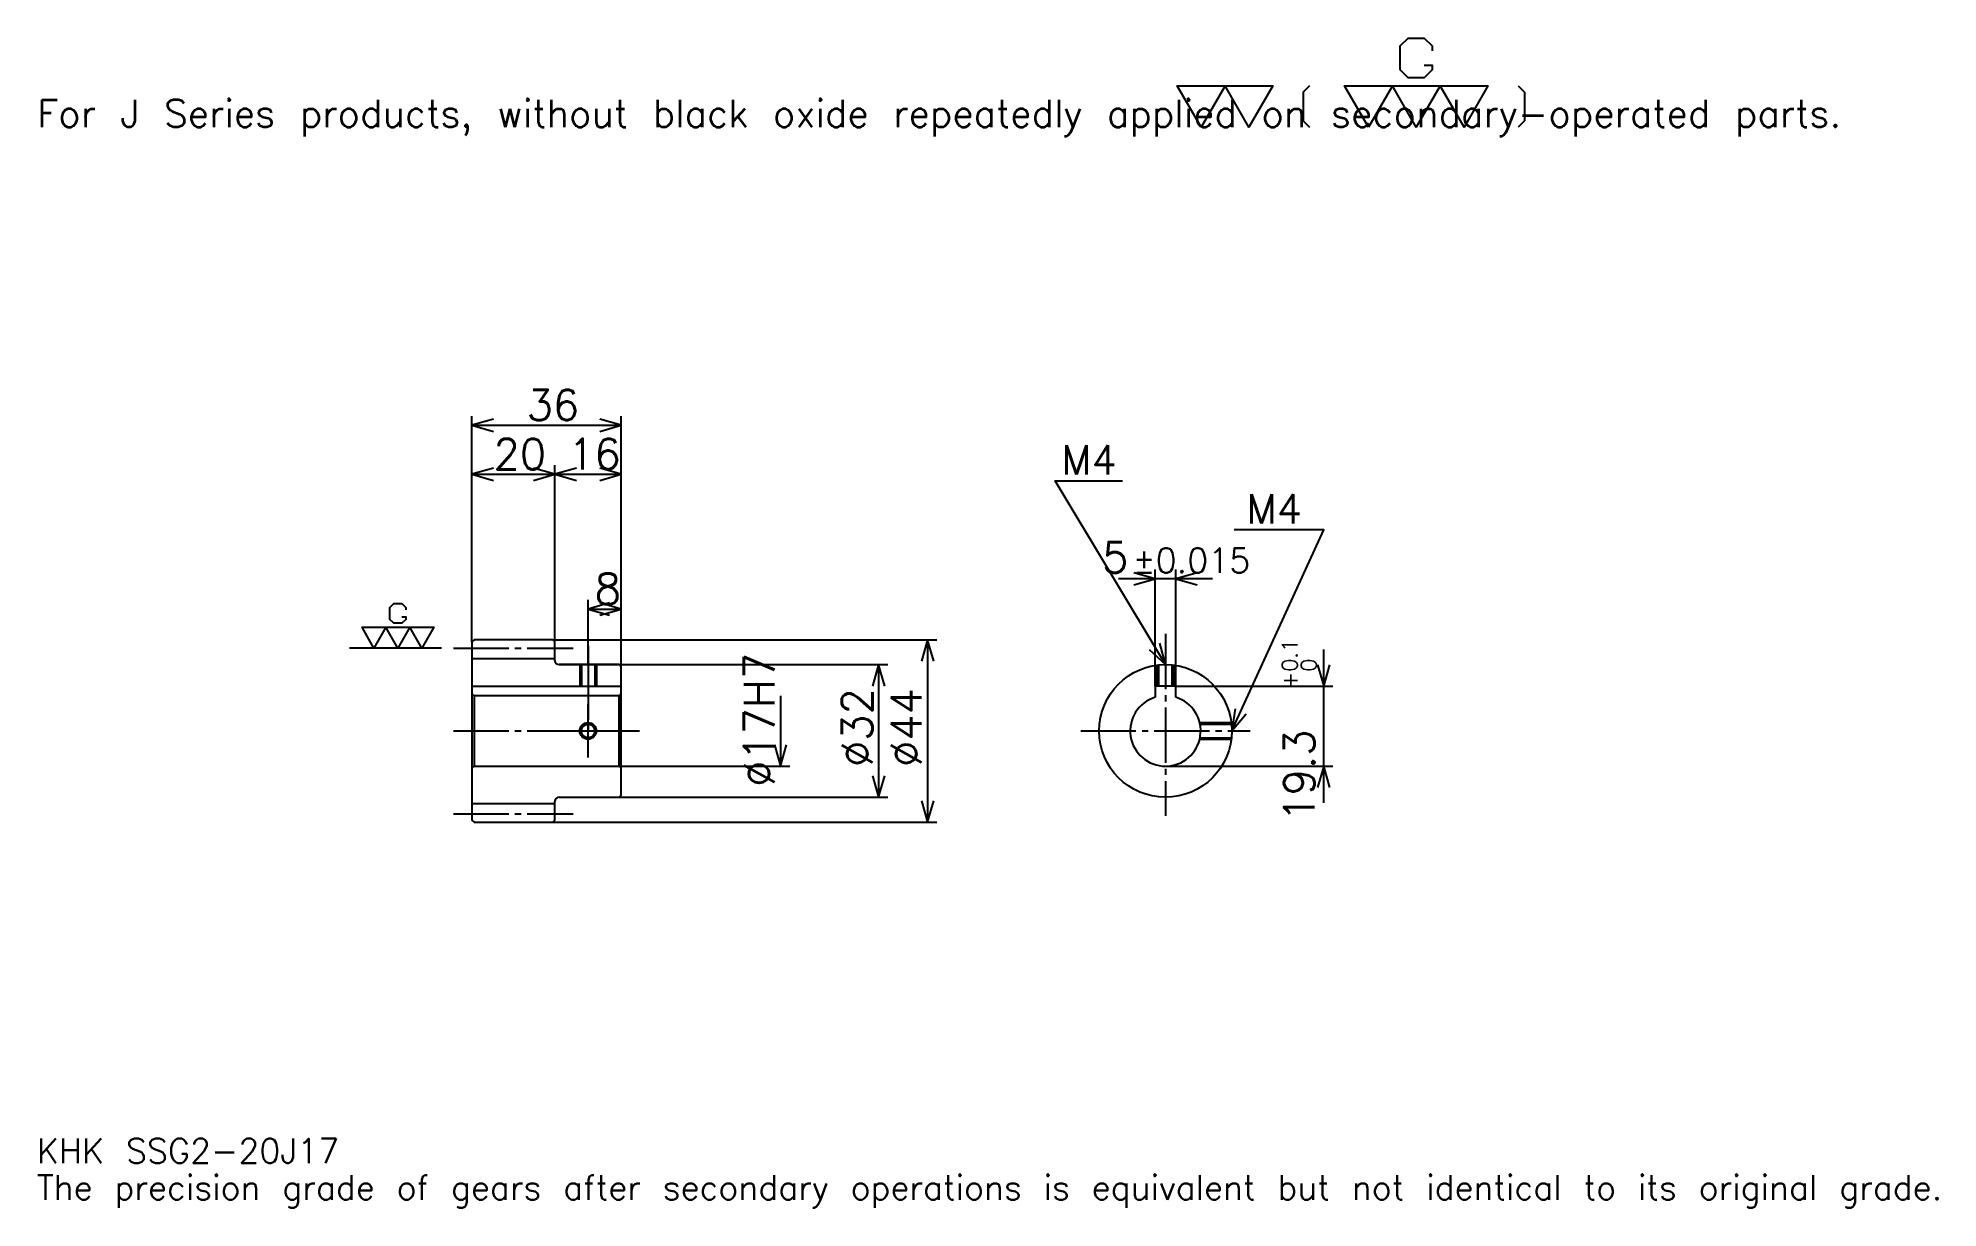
# Model space of a CAD drawing. Extents: x 15 to 473, y 5 to 288.
import ezdxf

# ---------------------------------------------------------------- set-up
doc = ezdxf.new("R2010")
doc.units = 0
doc.linetypes.add('DASHDOT', pattern=[17.739131, 13.304348, -1.478261, 1.478261, -1.478261])
doc.layers.get('0').update_dxf_attribs({"linetype": 'CONTINUOUS'})
doc.layers.add('DASHDOT', color=6, linetype='DASHDOT')
doc.styles.add('KANJI', font='TXT', dxfattribs={"bigfont": 'BIGFONT'})

msp = doc.modelspace()

# ---------------------------------------------------------------- linework, layer by layer
at = {"color": 5}
for p, q in [((119.739136, 142.478256), (119.739136, 196.434784)), ((119.739136, 194.217392), (155.739136, 194.217392)), ((155.739136, 142.478256), (155.739136, 196.434784)), ((139.739136, 142.478256), (139.739136, 184.608688)), ((119.739136, 182.391296), (139.739136, 182.391296)), ((139.739136, 182.391296), (155.739136, 182.391296)), ((298.413055, 157.173904), (275.67392, 157.173904)), ((284.543488, 131.278259), (284.543488, 159.391296)), ((289.543488, 131.278259), (289.543488, 159.391296)), ((147.739136, 142.478256), (147.739136, 152.086945)), ((147.739136, 149.869568), (155.739136, 149.869568)), ((119.739136, 141.978256), (119.739136, 142.478256)), ((139.239136, 142.478256), (155.739136, 142.478256)), ((139.739136, 141.978256), (139.739136, 142.478256)), ((147.739136, 136.478256), (147.739136, 142.478256)), ((147.739136, 136.478256), (147.739136, 142.478256)), ((155.739136, 142.478256), (231.869568, 142.478256)), ((155.739136, 135.978256), (155.739136, 142.478256)), ((229.652176, 142.478256), (229.652176, 98.478256)), ((325.217407, 103.108688), (325.217407, 140.147827)), ((140.739136, 136.478256), (155.739136, 136.478256)), ((155.739136, 136.478256), (220.043488, 136.478256)), ((217.826096, 136.478256), (217.826096, 104.478256)), ((194.17392, 128.978256), (194.17392, 111.978256)), ((289.543488, 131.278259), (327.434814, 131.278259)), ((155.739136, 111.978256), (196.391312, 111.978256)), ((287.043488, 111.978256), (327.434814, 111.978256)), ((140.739136, 104.478256), (155.739136, 104.478256)), ((155.739136, 104.478256), (220.043488, 104.478256)), ((139.239136, 98.478256), (155.739136, 98.478256)), ((155.739136, 98.478256), (231.869568, 98.478256))]:
    msp.add_line(p, q, dxfattribs=at)
at = {"color": 7}
msp.add_line((112.347832, 140.478256), (90.17392, 140.478256), dxfattribs=at)
at = {"color": 4}
for p, q in [((119.739136, 137.978256), (139.739136, 137.978256)), ((119.739136, 131.278259), (155.739136, 131.278259)), ((120.239136, 128.978256), (120.239136, 111.978256)), ((155.239136, 128.978256), (155.739136, 129.478256)), ((155.239136, 111.978256), (155.739136, 111.478256)), ((119.739136, 102.978256), (139.739136, 102.978256))]:
    msp.add_line(p, q, dxfattribs=at)
at = {"color": 7}
for points in [[(349.460846, 281.076508), (351.382599, 281.076508), (351.382599, 279.923462), (349.460846, 278.00174), (345.617371, 278.00174), (343.695648, 279.923462), (343.695648, 285.68869), (345.617371, 287.610413), (349.460846, 287.610413), (351.382599, 285.68869), (351.382599, 284.535645)], [(295.652161, 266.086945), (289.886932, 276.079987), (312.947815, 276.079987), (307.182587, 266.086945), (301.417389, 276.079987), (295.652161, 266.086945)], [(321.787811, 276.079987), (320.250427, 274.542603), (320.250427, 267.624329), (321.787811, 266.086945)], [(336.008667, 266.086945), (330.243469, 276.079987), (364.834778, 276.079987), (359.06955, 266.086945), (353.304321, 276.079987), (347.539124, 266.086945), (341.773895, 276.079987), (336.008667, 266.086945)], [(372.13739, 276.079987), (373.674774, 274.542603), (373.674774, 267.624329), (372.13739, 266.086945)], [(102.813049, 147.973038), (103.773918, 147.973038), (103.773918, 147.396515), (102.813049, 146.435654), (100.891312, 146.435654), (99.930443, 147.396515), (99.930443, 150.279129), (100.891312, 151.23999), (102.813049, 151.23999), (103.773918, 150.279129), (103.773918, 149.702606)], [(96.08696, 140.478256), (93.204353, 145.474777), (110.500008, 145.474777), (107.617401, 140.478256), (104.734787, 145.474777), (101.85218, 140.478256), (98.969574, 145.474777), (96.08696, 140.478256)]]:
    msp.add_lwpolyline(points, dxfattribs=at)
at = {"color": 5}
for points in [[(124.913048, 195.695648), (119.739136, 194.217392), (124.913048, 192.739136)], [(150.565216, 192.739136), (155.739136, 194.217392), (150.565216, 195.695648)], [(124.913048, 183.869568), (119.739136, 182.391296), (124.913048, 180.91304)], [(134.565216, 180.91304), (139.739136, 182.391296), (134.565216, 183.869568)], [(144.913055, 183.869568), (139.739136, 182.391296), (144.913055, 180.91304)], [(150.565216, 180.91304), (155.739136, 182.391296), (150.565216, 183.869568)], [(287.043488, 136.478256), (260.434784, 180.82608), (276.695679, 180.82608)], [(303.043488, 120.478256), (325.217407, 169), (303.634766, 169)], [(279.369568, 155.695648), (284.543488, 157.173904), (279.369568, 158.652161)], [(294.717407, 158.652161), (289.543488, 157.173904), (294.717407, 155.695648)], [(152.913055, 151.347824), (147.739136, 149.869568), (152.913055, 148.391296)], [(150.565216, 148.391296), (155.739136, 149.869568), (150.565216, 151.347824)], [(231.130432, 137.304352), (229.652176, 142.478256), (228.17392, 137.304352)], [(283.113953, 140.154297), (287.043488, 136.478256), (285.649109, 141.675415)], [(219.304352, 131.304337), (217.826096, 136.478256), (216.347839, 131.304337)], [(323.739136, 136.452164), (325.217407, 131.278259), (326.695679, 136.452164)], [(303.849487, 125.7985), (303.043488, 120.478256), (306.538513, 124.569641)], [(192.695648, 117.152168), (194.17392, 111.978256), (195.652191, 117.152168)], [(326.695679, 106.804344), (325.217407, 111.978256), (323.739136, 106.804344)], [(216.347839, 109.652168), (217.826096, 104.478256), (219.304352, 109.652168)], [(228.17392, 103.652168), (229.652176, 98.478256), (231.130432, 103.652168)]]:
    msp.add_lwpolyline(points, dxfattribs=at)
at = {"color": 4}
for points in [[(139.739136, 137.478256), (139.739136, 141.978256), (139.239136, 142.478256), (120.239136, 142.478256), (119.739136, 141.978256), (119.739136, 111.478256)], [(140.739136, 104.478256), (155.239136, 104.478256), (155.739136, 104.978256), (155.739136, 135.978256), (155.239136, 136.478256), (140.739136, 136.478256)], [(145.739136, 136.478256), (145.739136, 131.278259)], [(146.119141, 136.478256), (146.119141, 131.278259)], [(149.359131, 136.478256), (149.359131, 131.278259)], [(149.739136, 136.478256), (149.739136, 131.278259)], [(285.043488, 131.278259), (285.043488, 136.352768)], [(285.423492, 131.278259), (285.423492, 136.396027)], [(288.663483, 131.278259), (288.663483, 136.396027)], [(289.043488, 131.278259), (289.043488, 136.352768)], [(119.739136, 111.478256), (120.239136, 111.978256), (155.239136, 111.978256), (155.239136, 128.978256), (120.239136, 128.978256), (119.739136, 129.478256)], [(289.543488, 128.602295), (289.543488, 131.278259), (284.543488, 131.278259), (284.543488, 128.602295)], [(295.30484, 122.478256), (302.917999, 122.478256)], [(295.387695, 122.098259), (302.961243, 122.098259)], [(295.30484, 118.478256), (302.917999, 118.478256)], [(295.387695, 118.858253), (302.961243, 118.858253)], [(119.739136, 111.478256), (119.739136, 98.978256), (120.239136, 98.478256), (139.239136, 98.478256), (139.739136, 98.978256), (139.739136, 103.478256)]]:
    msp.add_lwpolyline(points, dxfattribs=at)
for centre, radius in [((287.043488, 120.478256), 16), ((147.739136, 120.478256), 1.62)]:
    msp.add_circle(centre, radius, dxfattribs=at)
at = {"color": 7}
msp.add_circle((147.739136, 120.478256), 2, dxfattribs=at)
at = {"color": 4}
for centre, radius, start, end in [((140.739136, 137.478256), 1, 180, 270), ((287.043488, 120.478256), 8.5, 107.10463483, 72.89536517), ((140.739136, 103.478256), 1, 90, 180)]:
    msp.add_arc(centre, radius, start, end, dxfattribs=at)
at = {"layer": 'DASHDOT', "color": 7}
for p, q in [((287.043488, 143.869568), (287.043488, 100.043472)), ((115.304352, 140.478256), (144.17392, 140.478256)), ((147.739136, 136.478256), (147.739136, 120.478256)), ((115.304352, 120.478256), (160.17392, 120.478256)), ((266.608704, 120.478256), (307.478271, 120.478256)), ((115.304352, 100.478256), (144.17392, 100.478256))]:
    msp.add_line(p, q, dxfattribs=at)
for points in [[(147.739136, 140.91304), (147.739136, 126.843475)], [(147.739136, 114.043472), (147.739136, 126.91304)], [(141.304352, 120.478256), (154.17392, 120.478256)]]:
    msp.add_lwpolyline(points, dxfattribs=at)

# ---------------------------------------------------------------- texts
at = {"color": 7, "style": 'KANJI'}
for s, height, p in [('For J Series products, without black oxide repeatedly applied on secondary-operated parts.', 6.652174, (14.782609, 266.086945)), ('36', 7.391304, (132.934784, 195.399994)), ('20', 7.391304, (124.934784, 183.573914)), ('16', 7.391304, (142.934784, 183.573914)), ('M4', 7.095652, (261.913055, 182.304352)), ('M4', 7.095652, (306.591309, 170.478256)), ('5', 7.391304, (271.786377, 158.652161)), ('%%p0.015', 5.913043, (279.102844, 158.652161)), ('8', 7.391304, (149.33696, 151.05217)), ('KHK SSG2-20J17', 5.913043, (14.782609, 16.26087)), ('The precision grade of gears after secondary operations is equivalent but not identical to its original grade.', 5.913043, (14.782609, 7.391304))]:
    msp.add_text(s, height=height, dxfattribs=at).set_placement(p)
for s, height, p in [('%%c17H7', 7.391304, (192.695648, 106.989128)), ('0.1', 3.695652, (318.860901, 134.754623)), ('+', 3.695652, (318.860901, 130.615494)), ('0', 3.695652, (323.443481, 134.754623)), ('%%c32', 7.391304, (216.347839, 111.793472)), ('%%c44', 7.391304, (228.17392, 111.793472)), ('19.3', 7.391304, (323, 98.623001))]:
    msp.add_text(s, height=height, rotation=90, dxfattribs=at).set_placement(p)

doc.saveas('drawing.dxf')
